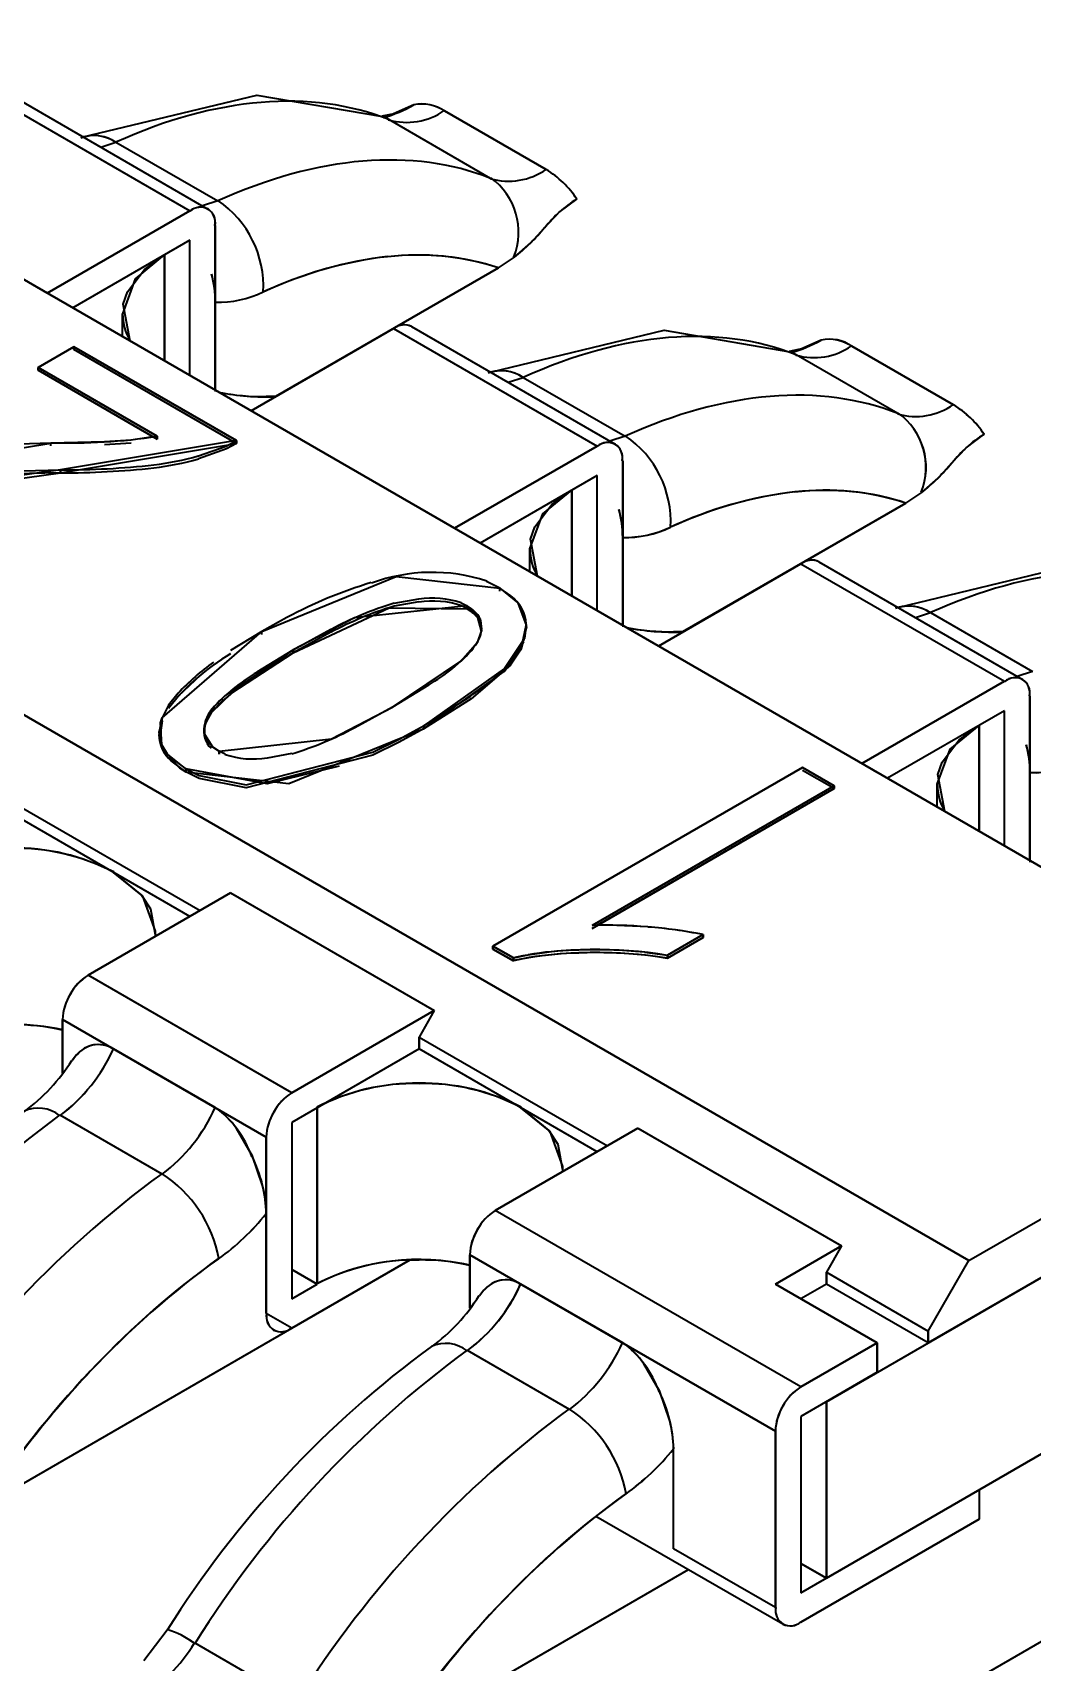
# Model space of a CAD drawing. Extents: x 146 to 1134, y 78 to 926.
# Drawn here: x 802.57 to 803.958, y 830.135 to 832.398 of the extents above; entities that cross this region are included whole.
import ezdxf

# ---------------------------------------------------------------- set-up
doc = ezdxf.new("R2010")
doc.units = 0

msp = doc.modelspace()

# ---------------------------------------------------------------- linework, layer by layer
at = {"color": 7, "lineweight": 35, "ltscale": 0.012248}
for p, q in [((802.3641, 832.3955), (802.7884, 832.1505)), ((802.3641, 832.3955), (802.7884, 832.1505)), ((803.637, 830.5176), (803.2126, 830.7625)), ((803.637, 830.5176), (803.2126, 830.7625))]:
    msp.add_line(p, q, dxfattribs=at)
at = {"color": 7, "lineweight": 35, "ltscale": 0.012247}
for p, q in [((802.3892, 832.3979), (802.8134, 832.153)), ((803.1773, 830.7012), (803.6016, 830.4563)), ((803.6016, 830.4563), (803.1773, 830.7012))]:
    msp.add_line(p, q, dxfattribs=at)
at = {"color": 7, "lineweight": 35, "ltscale": 0.06532}
for p, q in [((804.3936, 830.9952), (802.1308, 832.3016)), ((802.1308, 832.3016), (804.3936, 830.9952)), ((801.6075, 831.9995), (803.8703, 830.6931)), ((803.8703, 830.6931), (801.6075, 831.9995))]:
    msp.add_line(p, q, dxfattribs=at)
at = {"color": 7, "lineweight": 35, "ltscale": 0.000890847}
msp.add_line((803.0995, 832.2975), (803.067, 832.2831), dxfattribs=at)
at = {"color": 7, "lineweight": 35, "ltscale": 0.000498869}
msp.add_line((803.0745, 832.2858), (803.055, 832.2817), dxfattribs=at)
at = {"color": 7, "lineweight": 35, "ltscale": 0.000243649}
for p, q in [((803.0557, 832.2815), (803.0645, 832.2773)), ((803.0645, 832.2773), (803.0557, 832.2815)), ((803.6214, 831.9549), (803.6302, 831.9507)), ((803.6302, 831.9507), (803.6214, 831.9549))]:
    msp.add_line(p, q, dxfattribs=at)
at = {"color": 7, "lineweight": 35, "ltscale": 0.004083}
for p, q in [((803.2059, 832.1956), (803.0645, 832.2773)), ((803.2059, 832.1956), (803.0645, 832.2773)), ((803.142, 832.2894), (803.2834, 832.2077)), ((803.2834, 832.2077), (803.142, 832.2894)), ((802.6857, 832.2459), (802.8271, 832.1642)), ((802.6857, 832.2459), (802.8271, 832.1642)), ((803.7076, 831.9628), (803.8491, 831.8811)), ((803.8491, 831.8811), (803.7076, 831.9628)), ((803.7716, 831.869), (803.6302, 831.9507)), ((803.7716, 831.869), (803.6302, 831.9507)), ((803.2514, 831.9193), (803.3928, 831.8376)), ((803.2514, 831.9193), (803.3928, 831.8376)), ((803.8171, 831.5927), (803.9585, 831.511)), ((803.8171, 831.5927), (803.9585, 831.511)), ((802.7497, 830.8131), (802.6083, 830.8948)), ((802.7497, 830.8131), (802.6083, 830.8948)), ((803.6723, 830.6768), (803.8137, 830.5951)), ((803.6723, 830.6768), (803.8137, 830.5951)), ((803.3154, 830.4865), (803.174, 830.5682)), ((803.3154, 830.4865), (803.174, 830.5682)), ((803.6016, 830.2114), (803.4601, 830.293)), ((803.6016, 830.2114), (803.4601, 830.293))]:
    msp.add_line(p, q, dxfattribs=at)
at = {"color": 7, "lineweight": 35, "ltscale": 0.000557322}
for p, q in [((802.6646, 832.239), (802.6857, 832.2459)), ((802.8271, 832.1642), (802.806, 832.1573)), ((803.2302, 831.9124), (803.2514, 831.9193))]:
    msp.add_line(p, q, dxfattribs=at)
at = {"color": 7, "lineweight": 35, "ltscale": 0.000555872}
for p, q in [((802.6646, 832.239), (802.6857, 832.2459)), ((802.8271, 832.1642), (802.806, 832.1573)), ((803.2303, 831.9124), (803.2514, 831.9193)), ((803.3928, 831.8376), (803.3717, 831.8307)), ((803.3928, 831.8376), (803.3717, 831.8307)), ((803.796, 831.5858), (803.8171, 831.5927)), ((803.796, 831.5858), (803.8171, 831.5927)), ((803.9585, 831.511), (803.9374, 831.5041)), ((803.9585, 831.511), (803.9374, 831.5041))]:
    msp.add_line(p, q, dxfattribs=at)
at = {"color": 7, "lineweight": 35, "ltscale": 0.008164}
for p, q in [((802.5904, 832.0363), (802.3076, 832.1995)), ((803.1561, 831.7097), (802.8733, 831.8729)), ((803.6619, 831.6631), (803.9448, 831.4998)), ((803.7218, 831.3831), (803.439, 831.5463)), ((802.845, 831.2034), (803.1278, 831.0401)), ((802.845, 831.2034), (803.1278, 831.0401)), ((802.6116, 831.0278), (802.8945, 830.8646)), ((802.8945, 830.8646), (802.6116, 831.0278))]:
    msp.add_line(p, q, dxfattribs=at)
at = {"color": 7, "lineweight": 35, "ltscale": 0.000781251}
for p, q in [((803.3008, 832.1481), (803.3258, 832.1669)), ((803.8665, 831.8215), (803.8915, 831.8403))]:
    msp.add_line(p, q, dxfattribs=at)
at = {"color": 7, "lineweight": 35, "ltscale": 0.005715}
for p, q in [((802.7884, 832.1505), (802.5904, 832.0363)), ((802.5904, 832.0363), (802.7884, 832.1505)), ((803.9198, 831.4973), (803.7218, 831.3831)), ((803.7218, 831.3831), (803.9198, 831.4973)), ((802.647, 831.0891), (802.845, 831.2034)), ((802.845, 831.2034), (802.647, 831.0891))]:
    msp.add_line(p, q, dxfattribs=at)
at = {"color": 7, "lineweight": 35, "ltscale": 0.000718911}
for p, q in [((803.2811, 832.1271), (803.3008, 832.1481)), ((803.8468, 831.8005), (803.8665, 831.8215))]:
    msp.add_line(p, q, dxfattribs=at)
at = {"color": 7, "lineweight": 35, "ltscale": 0.005763}
for p, q in [((802.8237, 832.1301), (802.8237, 831.8996)), ((803.3895, 831.8035), (803.3895, 831.573)), ((803.9551, 831.4769), (803.9551, 831.2464))]:
    msp.add_line(p, q, dxfattribs=at)
at = {"color": 7, "lineweight": 35, "ltscale": 0.005716}
for p, q in [((802.8237, 831.9015), (802.8237, 832.1301)), ((803.3895, 831.5749), (803.3895, 831.8035)), ((803.439, 831.5463), (803.637, 831.6606)), ((803.637, 831.6606), (803.439, 831.5463)), ((803.9551, 831.2483), (803.9551, 831.4769)), ((803.1278, 831.0401), (802.9298, 830.9258)), ((802.9298, 830.9258), (803.1278, 831.0401)), ((803.2126, 830.7625), (803.4106, 830.8768)), ((803.4106, 830.8768), (803.2126, 830.7625))]:
    msp.add_line(p, q, dxfattribs=at)
at = {"color": 7, "lineweight": 35, "ltscale": 0.000714822}
for p, q in [((803.2617, 832.1061), (803.2811, 832.1271)), ((803.8274, 831.7795), (803.8468, 831.8005))]:
    msp.add_line(p, q, dxfattribs=at)
at = {"color": 7, "lineweight": 35, "ltscale": 0.004695}
for p, q in [((802.7884, 832.1097), (802.6258, 832.0158)), ((802.7884, 832.1097), (802.6258, 832.0158)), ((802.7884, 831.9219), (802.7884, 832.1097)), ((802.7884, 831.9219), (802.7884, 832.1097)), ((803.9198, 831.2687), (803.9198, 831.4565)), ((803.9198, 831.2687), (803.9198, 831.4565))]:
    msp.add_line(p, q, dxfattribs=at)
at = {"color": 7, "lineweight": 35, "ltscale": 0.003674}
for p, q in [((802.7531, 832.0893), (802.7531, 831.9423)), ((802.7531, 831.9423), (802.7531, 832.0893)), ((803.3187, 831.7627), (803.3187, 831.6157)), ((803.3187, 831.6157), (803.3187, 831.7627)), ((803.8844, 831.4361), (803.8844, 831.2891)), ((803.8844, 831.2891), (803.8844, 831.4361))]:
    msp.add_line(p, q, dxfattribs=at)
at = {"color": 7, "lineweight": 35, "ltscale": 0.000753335}
for p, q in [((803.2392, 832.0861), (803.2617, 832.1061)), ((803.8049, 831.7595), (803.8274, 831.7795))]:
    msp.add_line(p, q, dxfattribs=at)
at = {"color": 7, "lineweight": 35, "ltscale": 0.00894}
msp.add_line((803.2169, 832.0713), (802.9072, 831.8925), dxfattribs=at)
at = {"color": 7, "lineweight": 35, "ltscale": 0.008929}
for p, q in [((802.9075, 831.8927), (803.2169, 832.0713)), ((803.4732, 831.5661), (803.7825, 831.7447))]:
    msp.add_line(p, q, dxfattribs=at)
at = {"color": 7, "lineweight": 35, "ltscale": 0.000670354}
for p, q in [((803.2169, 832.0713), (803.2392, 832.0861)), ((803.2169, 832.0713), (803.2392, 832.0861)), ((803.7825, 831.7447), (803.8049, 831.7595)), ((803.7825, 831.7447), (803.8049, 831.7595))]:
    msp.add_line(p, q, dxfattribs=at)
at = {"color": 7, "lineweight": 35, "ltscale": 0.000613215}
msp.add_line((802.6116, 832.024), (802.5904, 832.0363), dxfattribs=at)
at = {"color": 7, "lineweight": 35, "ltscale": 0.007553}
for p, q in [((802.8733, 831.8729), (802.6116, 832.024)), ((803.439, 831.5463), (803.1773, 831.6974)), ((804.0046, 831.2197), (803.743, 831.3708)), ((802.5409, 831.33), (802.8026, 831.1789)), ((802.5409, 831.33), (802.8026, 831.1789))]:
    msp.add_line(p, q, dxfattribs=at)
at = {"color": 7, "lineweight": 35, "ltscale": 0.003105}
for p, q in [((802.8237, 832.0238), (802.8237, 831.8996)), ((803.3895, 831.6972), (803.3895, 831.573)), ((803.9551, 831.3706), (803.9551, 831.2464))]:
    msp.add_line(p, q, dxfattribs=at)
at = {"color": 7, "lineweight": 35, "ltscale": 0.003058}
for p, q in [((802.8237, 831.9015), (802.8237, 832.0238)), ((803.3895, 831.5749), (803.3895, 831.6972)), ((803.9551, 831.2483), (803.9551, 831.3706))]:
    msp.add_line(p, q, dxfattribs=at)
at = {"color": 7, "lineweight": 35, "ltscale": 0.000787354}
for p, q in [((802.6945, 832.0076), (802.6945, 831.9761)), ((803.2601, 831.681), (803.2601, 831.6495)), ((803.8259, 831.3544), (803.8259, 831.3229))]:
    msp.add_line(p, q, dxfattribs=at)
at = {"color": 7, "lineweight": 35, "ltscale": 0.005714}
for p, q in [((802.8733, 831.8729), (803.0712, 831.9872)), ((803.0712, 831.9872), (802.8733, 831.8729)), ((803.3541, 831.8239), (803.1561, 831.7097)), ((803.1561, 831.7097), (803.3541, 831.8239))]:
    msp.add_line(p, q, dxfattribs=at)
at = {"color": 7, "lineweight": 35, "ltscale": 0.008165}
for p, q in [((803.0712, 831.9872), (803.3541, 831.8239)), ((803.0712, 831.9872), (803.3541, 831.8239)), ((803.0963, 831.9897), (803.3791, 831.8264)), ((803.637, 831.6606), (803.9198, 831.4973)), ((803.637, 831.6606), (803.9198, 831.4973)), ((802.9298, 830.9258), (802.647, 831.0891)), ((802.9298, 830.9258), (802.647, 831.0891)), ((803.4106, 830.8768), (803.6935, 830.7135)), ((803.4106, 830.8768), (803.6935, 830.7135))]:
    msp.add_line(p, q, dxfattribs=at)
at = {"color": 7, "lineweight": 35, "ltscale": 0.001431}
for p, q in [((802.5778, 831.9332), (802.6273, 831.9619)), ((802.6273, 831.9619), (802.5778, 831.9332))]:
    msp.add_line(p, q, dxfattribs=at)
at = {"color": 7, "lineweight": 35, "ltscale": 0.000102234}
for p, q in [((802.6273, 831.9578), (802.6273, 831.9619)), ((802.5778, 831.9332), (802.5778, 831.9291)), ((802.5778, 831.9291), (802.5778, 831.9332)), ((802.743, 831.8337), (802.743, 831.8378)), ((802.743, 831.8378), (802.743, 831.8337)), ((802.8533, 831.8273), (802.8533, 831.8314)), ((802.8533, 831.8314), (802.8533, 831.8273)), ((802.6088, 831.7866), (802.6088, 831.7907)), ((802.6088, 831.7907), (802.6088, 831.7866)), ((803.2188, 831.6226), (803.2188, 831.6267)), ((803.1735, 831.602), (803.1735, 831.5979)), ((803.1735, 831.5979), (803.1735, 831.602)), ((803.2556, 831.5746), (803.2556, 831.5705)), ((802.8881, 831.5624), (802.8881, 831.5665)), ((802.932, 831.541), (802.932, 831.5369)), ((802.932, 831.5369), (802.932, 831.541)), ((802.7497, 831.4426), (802.7497, 831.4467)), ((803.114, 831.4361), (803.114, 831.432)), ((803.114, 831.432), (803.114, 831.4361)), ((802.7457, 831.4266), (802.7457, 831.4225)), ((802.808, 831.4305), (802.808, 831.4265)), ((802.8289, 831.396), (802.8289, 831.4001)), ((802.8289, 831.4001), (802.8289, 831.396)), ((802.783, 831.3716), (802.783, 831.3757)), ((802.783, 831.3757), (802.783, 831.3716)), ((803.683, 831.3483), (803.683, 831.3524)), ((803.683, 831.3524), (803.683, 831.3483)), ((803.5012, 831.1415), (803.5012, 831.1456)), ((803.5012, 831.1456), (803.5012, 831.1415)), ((803.2092, 831.1255), (803.2092, 831.1296)), ((803.2092, 831.1296), (803.2092, 831.1255)), ((803.4516, 831.1129), (803.4516, 831.1169)), ((803.4516, 831.1169), (803.4516, 831.1129)), ((803.2378, 831.1091), (803.2378, 831.1132)), ((803.2378, 831.1132), (803.2378, 831.1091))]:
    msp.add_line(p, q, dxfattribs=at)
at = {"color": 7, "lineweight": 35, "ltscale": 0.006522}
for p, q in [((802.6273, 831.9619), (802.8533, 831.8314)), ((802.8533, 831.8314), (802.6273, 831.9619)), ((802.8533, 831.8273), (802.6273, 831.9578))]:
    msp.add_line(p, q, dxfattribs=at)
at = {"color": 7, "lineweight": 35, "ltscale": 0.000498559}
msp.add_line((803.6402, 831.9592), (803.6207, 831.9552), dxfattribs=at)
at = {"color": 7, "lineweight": 35, "ltscale": 0.000889451}
msp.add_line((803.6652, 831.9709), (803.6327, 831.9565), dxfattribs=at)
at = {"color": 7, "lineweight": 35, "ltscale": 0.004772}
for p, q in [((802.743, 831.8378), (802.5778, 831.9332)), ((802.5778, 831.9332), (802.743, 831.8378)), ((802.743, 831.8337), (802.5778, 831.9291)), ((802.5778, 831.9291), (802.743, 831.8337))]:
    msp.add_line(p, q, dxfattribs=at)
at = {"color": 7, "lineweight": 35, "ltscale": 0.00032657}
msp.add_line((802.9075, 831.8927), (802.8945, 831.8925), dxfattribs=at)
at = {"color": 7, "lineweight": 35, "ltscale": 0.00706}
msp.add_line((802.3165, 831.7823), (802.5952, 831.828), dxfattribs=at)
at = {"color": 7, "lineweight": 35, "ltscale": 0.001856}
msp.add_line((802.5952, 831.828), (802.5209, 831.8256), dxfattribs=at)
at = {"color": 7, "lineweight": 35, "ltscale": 0.001867}
msp.add_line((802.6698, 831.83), (802.5952, 831.828), dxfattribs=at)
at = {"color": 7, "lineweight": 35, "ltscale": 0.000100708}
msp.add_line((802.5952, 831.824), (802.5952, 831.828), dxfattribs=at)
at = {"color": 7, "lineweight": 35, "ltscale": 0.006195}
for p, q in [((802.8533, 831.8314), (802.6088, 831.7907)), ((802.6088, 831.7866), (802.8533, 831.8273))]:
    msp.add_line(p, q, dxfattribs=at)
at = {"color": 7, "lineweight": 35, "ltscale": 0.000929545}
msp.add_line((802.7069, 831.8323), (802.6698, 831.83), dxfattribs=at)
at = {"color": 7, "lineweight": 35, "ltscale": 0.000929641}
msp.add_line((802.6698, 831.8259), (802.7069, 831.8282), dxfattribs=at)
at = {"color": 7, "lineweight": 35, "ltscale": 0.0009137}
msp.add_line((802.743, 831.8378), (802.7069, 831.8323), dxfattribs=at)
at = {"color": 7, "lineweight": 35, "ltscale": 0.001023}
msp.add_line((802.8002, 831.8102), (802.8388, 831.8237), dxfattribs=at)
at = {"color": 7, "lineweight": 35, "ltscale": 0.001037}
msp.add_line((802.8394, 831.8199), (802.8003, 831.8061), dxfattribs=at)
at = {"color": 7, "lineweight": 35, "ltscale": 0.000410283}
msp.add_line((802.8388, 831.8237), (802.8533, 831.8314), dxfattribs=at)
at = {"color": 7, "lineweight": 35, "ltscale": 0.00039323}
msp.add_line((802.8533, 831.8273), (802.8394, 831.8199), dxfattribs=at)
at = {"color": 7, "lineweight": 35, "ltscale": 0.006287}
for p, q in [((802.6088, 831.7907), (802.3597, 831.7564)), ((802.3597, 831.7523), (802.6088, 831.7866))]:
    msp.add_line(p, q, dxfattribs=at)
at = {"color": 7, "lineweight": 35, "ltscale": 0.002178}
for p, q in [((802.5217, 831.7888), (802.6088, 831.7907)), ((802.6088, 831.7866), (802.5217, 831.7847))]:
    msp.add_line(p, q, dxfattribs=at)
at = {"color": 7, "lineweight": 35, "ltscale": 0.004694}
for p, q in [((803.3541, 831.7831), (803.1915, 831.6892)), ((803.3541, 831.7831), (803.1915, 831.6892)), ((803.3541, 831.5953), (803.3541, 831.7831)), ((803.3541, 831.5953), (803.3541, 831.7831))]:
    msp.add_line(p, q, dxfattribs=at)
at = {"color": 7, "lineweight": 35, "ltscale": 0.008946}
msp.add_line((803.7825, 831.7447), (803.4726, 831.5658), dxfattribs=at)
at = {"color": 7, "lineweight": 35, "ltscale": 0.000611895}
for p, q in [((803.1773, 831.6974), (803.1561, 831.7097)), ((803.743, 831.3708), (803.7218, 831.3831))]:
    msp.add_line(p, q, dxfattribs=at)
at = {"color": 7, "lineweight": 35, "ltscale": 0.000514547}
msp.add_line((803.2188, 831.6267), (803.2003, 831.6357), dxfattribs=at)
at = {"color": 7, "lineweight": 35, "ltscale": 0.000471524}
msp.add_line((803.2343, 831.616), (803.2188, 831.6267), dxfattribs=at)
at = {"color": 7, "lineweight": 35, "ltscale": 0.000864737}
for p, q in [((803.0723, 831.6057), (803.1063, 831.6117)), ((803.1063, 831.6076), (803.0723, 831.6016))]:
    msp.add_line(p, q, dxfattribs=at)
at = {"color": 7, "lineweight": 35, "ltscale": 0.000234747}
msp.add_line((803.165, 831.6061), (803.1735, 831.602), dxfattribs=at)
at = {"color": 7, "lineweight": 35, "ltscale": 0.000223144}
msp.add_line((803.1735, 831.5979), (803.1655, 831.6019), dxfattribs=at)
at = {"color": 7, "lineweight": 35, "ltscale": 0.000218797}
msp.add_line((803.1807, 831.593), (803.1735, 831.5979), dxfattribs=at)
at = {"color": 7, "lineweight": 35, "ltscale": 0.001001}
msp.add_line((802.9232, 831.5859), (802.8881, 831.5665), dxfattribs=at)
at = {"color": 7, "lineweight": 35, "ltscale": 0.001489}
for p, q in [((802.932, 831.541), (802.9843, 831.5695)), ((802.9843, 831.5654), (802.932, 831.5369))]:
    msp.add_line(p, q, dxfattribs=at)
at = {"color": 7, "lineweight": 35, "ltscale": 0.004578}
msp.add_line((802.7497, 831.4467), (802.8881, 831.5665), dxfattribs=at)
at = {"color": 7, "lineweight": 35, "ltscale": 0.001275}
msp.add_line((802.8881, 831.5665), (802.8446, 831.5399), dxfattribs=at)
at = {"color": 7, "lineweight": 35, "ltscale": 0.000328121}
msp.add_line((803.4733, 831.5662), (803.4601, 831.5659), dxfattribs=at)
at = {"color": 7, "lineweight": 35, "ltscale": 0.000729678}
msp.add_line((802.8206, 831.5193), (802.8446, 831.5358), dxfattribs=at)
at = {"color": 7, "lineweight": 35, "ltscale": 0.001466}
msp.add_line((802.882, 831.5104), (802.932, 831.541), dxfattribs=at)
at = {"color": 7, "lineweight": 35, "ltscale": 0.001465}
msp.add_line((802.932, 831.5369), (802.882, 831.5063), dxfattribs=at)
at = {"color": 7, "lineweight": 35, "ltscale": 0.001079}
msp.add_line((802.7721, 831.4767), (802.8036, 831.5061), dxfattribs=at)
at = {"color": 7, "lineweight": 35, "ltscale": 0.000533082}
msp.add_line((802.7721, 831.4807), (802.7588, 831.4641), dxfattribs=at)
at = {"color": 7, "lineweight": 35, "ltscale": 0.001463}
msp.add_line((803.1198, 831.4919), (803.0698, 831.4614), dxfattribs=at)
at = {"color": 7, "lineweight": 35, "ltscale": 0.001925}
msp.add_line((803.114, 831.4361), (803.1791, 831.4772), dxfattribs=at)
at = {"color": 7, "lineweight": 35, "ltscale": 0.000490721}
msp.add_line((802.7588, 831.4641), (802.7497, 831.4467), dxfattribs=at)
at = {"color": 7, "lineweight": 35, "ltscale": 0.000534276}
msp.add_line((802.7588, 831.46), (802.7721, 831.4767), dxfattribs=at)
at = {"color": 7, "lineweight": 35, "ltscale": 0.001488}
msp.add_line((803.0698, 831.4614), (803.0175, 831.4329), dxfattribs=at)
at = {"color": 7, "lineweight": 35, "ltscale": 0.001922}
msp.add_line((803.1791, 831.473), (803.114, 831.432), dxfattribs=at)
at = {"color": 7, "lineweight": 35, "ltscale": 0.004696}
msp.add_line((803.9198, 831.4565), (803.7571, 831.3626), dxfattribs=at)
msp.add_line((803.9198, 831.4565), (803.7571, 831.3626), dxfattribs=at)
at = {"color": 7, "lineweight": 35, "ltscale": 0.000488102}
msp.add_line((802.7497, 831.4467), (802.7457, 831.4276), dxfattribs=at)
at = {"color": 7, "lineweight": 35, "ltscale": 0.000997136}
for p, q in [((803.0791, 831.4168), (803.114, 831.4361)), ((803.114, 831.432), (803.0791, 831.4127))]:
    msp.add_line(p, q, dxfattribs=at)
at = {"color": 7, "lineweight": 35, "ltscale": 0.001022}
for p, q in [((803.0424, 831.3989), (803.0791, 831.4168)), ((803.0791, 831.4127), (803.0424, 831.3948)), ((802.9652, 830.6604), (802.9298, 830.6808)), ((802.9298, 830.6808), (802.9652, 830.6604))]:
    msp.add_line(p, q, dxfattribs=at)
at = {"color": 7, "lineweight": 35, "ltscale": 0.000638782}
for p, q in [((802.7624, 831.3908), (802.783, 831.3757)), ((802.783, 831.3716), (802.7624, 831.3867))]:
    msp.add_line(p, q, dxfattribs=at)
at = {"color": 7, "lineweight": 35, "ltscale": 0.00034913}
msp.add_line((802.8289, 831.4001), (802.8177, 831.4084), dxfattribs=at)
at = {"color": 7, "lineweight": 35, "ltscale": 0.000232705}
msp.add_line((802.8373, 831.396), (802.8289, 831.4001), dxfattribs=at)
at = {"color": 7, "lineweight": 35, "ltscale": 0.000871827}
msp.add_line((802.9301, 831.3969), (802.8958, 831.3906), dxfattribs=at)
at = {"color": 7, "lineweight": 35, "ltscale": 0.000515894}
for p, q in [((802.783, 831.3757), (802.8015, 831.3666)), ((802.8015, 831.3625), (802.783, 831.3716))]:
    msp.add_line(p, q, dxfattribs=at)
at = {"color": 7, "lineweight": 35, "ltscale": 0.012408}
for p, q in [((803.2092, 831.1296), (803.639, 831.3778)), ((803.639, 831.3778), (803.2092, 831.1296))]:
    msp.add_line(p, q, dxfattribs=at)
at = {"color": 7, "lineweight": 35, "ltscale": 0.001272}
for p, q in [((803.639, 831.3778), (803.683, 831.3524)), ((803.683, 831.3524), (803.639, 831.3778)), ((803.683, 831.3483), (803.639, 831.3737))]:
    msp.add_line(p, q, dxfattribs=at)
at = {"color": 7, "lineweight": 35, "ltscale": 0.009703}
for p, q in [((803.683, 831.3524), (803.3469, 831.1583)), ((803.3469, 831.1583), (803.683, 831.3524)), ((803.3469, 831.1542), (803.683, 831.3483))]:
    msp.add_line(p, q, dxfattribs=at)
at = {"color": 7, "lineweight": 35, "ltscale": 0.009483}
msp.add_line((803.683, 831.3483), (803.3546, 831.1586), dxfattribs=at)
at = {"color": 7, "lineweight": 35, "ltscale": 0.007145}
msp.add_line((802.7884, 831.1707), (802.5409, 831.3136), dxfattribs=at)
msp.add_line((802.7884, 831.1707), (802.5409, 831.3136), dxfattribs=at)
at = {"color": 7, "lineweight": 35, "ltscale": 0.00018951}
msp.add_line((802.7404, 831.1504), (802.74, 831.1428), dxfattribs=at)
at = {"color": 7, "lineweight": 35, "ltscale": 0.000589187}
msp.add_line((803.3705, 831.1589), (803.3469, 831.1583), dxfattribs=at)
at = {"color": 7, "lineweight": 35, "ltscale": 0.001352}
msp.add_line((803.4245, 831.1562), (803.3705, 831.1589), dxfattribs=at)
at = {"color": 7, "lineweight": 35, "ltscale": 0.001432}
for p, q in [((803.5012, 831.1456), (803.4516, 831.1169)), ((803.4516, 831.1169), (803.5012, 831.1456)), ((803.5012, 831.1415), (803.4516, 831.1129)), ((803.4516, 831.1129), (803.5012, 831.1415))]:
    msp.add_line(p, q, dxfattribs=at)
at = {"color": 7, "lineweight": 35, "ltscale": 0.000825754}
for p, q in [((803.2378, 831.1132), (803.2092, 831.1296)), ((803.2092, 831.1296), (803.2378, 831.1132)), ((803.2378, 831.1091), (803.2092, 831.1255)), ((803.2092, 831.1255), (803.2378, 831.1091))]:
    msp.add_line(p, q, dxfattribs=at)
at = {"color": 7, "lineweight": 35, "ltscale": 0.000524017}
msp.add_line((803.2378, 831.1132), (803.2583, 831.1175), dxfattribs=at)
at = {"color": 7, "lineweight": 35, "ltscale": 0.000807976}
msp.add_line((803.4196, 831.1212), (803.4516, 831.1169), dxfattribs=at)
at = {"color": 7, "lineweight": 35, "ltscale": 0.00077107}
msp.add_line((803.4516, 831.1129), (803.421, 831.1169), dxfattribs=at)
at = {"color": 7, "lineweight": 35, "ltscale": 0.000562917}
msp.add_line((803.2598, 831.1137), (803.2378, 831.1091), dxfattribs=at)
at = {"color": 7, "lineweight": 35, "ltscale": 0.001862}
for p, q in [((802.6116, 831.0278), (802.6116, 830.9534)), ((802.6116, 830.9534), (802.6116, 831.0278)), ((803.1773, 830.7012), (803.1773, 830.6268)), ((803.1773, 830.6268), (803.1773, 830.7012))]:
    msp.add_line(p, q, dxfattribs=at)
at = {"color": 7, "lineweight": 35, "ltscale": 0.00106}
for p, q in [((803.1278, 831.0401), (803.1066, 831.0034)), ((803.1278, 831.0401), (803.1066, 831.0034)), ((803.6935, 830.7135), (803.6723, 830.6768)), ((803.6935, 830.7135), (803.6723, 830.6768))]:
    msp.add_line(p, q, dxfattribs=at)
at = {"color": 7, "lineweight": 35, "ltscale": 0.026536}
msp.add_line((803.6723, 830.4971), (804.5916, 831.0278), dxfattribs=at)
msp.add_line((803.6723, 830.4971), (804.5916, 831.0278), dxfattribs=at)
at = {"color": 7, "lineweight": 35, "ltscale": 0.00040741}
for p, q in [((803.1066, 830.9871), (803.1066, 831.0034)), ((803.1066, 831.0034), (803.1066, 830.9871)), ((803.8137, 830.5951), (803.8137, 830.5788)), ((803.8137, 830.5788), (803.8137, 830.5951))]:
    msp.add_line(p, q, dxfattribs=at)
at = {"color": 7, "lineweight": 35, "ltscale": 0.007552}
msp.add_line((803.1066, 831.0034), (803.3682, 830.8523), dxfattribs=at)
msp.add_line((803.1066, 831.0034), (803.3682, 830.8523), dxfattribs=at)
at = {"color": 7, "lineweight": 35, "ltscale": 0.004081}
for p, q in [((802.8237, 830.9054), (802.6824, 830.9871)), ((802.6824, 830.9871), (802.8237, 830.9054))]:
    msp.add_line(p, q, dxfattribs=at)
at = {"color": 7, "lineweight": 35, "ltscale": 0.005105}
msp.add_line((803.1066, 830.9871), (802.9298, 830.8849), dxfattribs=at)
msp.add_line((803.1066, 830.9871), (802.9298, 830.8849), dxfattribs=at)
at = {"color": 7, "lineweight": 35, "ltscale": 0.007144}
for p, q in [((803.3541, 830.8441), (803.1066, 830.9871)), ((803.3541, 830.8441), (803.1066, 830.9871)), ((803.8844, 830.3339), (803.637, 830.1909)), ((803.637, 830.1909), (803.8844, 830.3339))]:
    msp.add_line(p, q, dxfattribs=at)
at = {"color": 7, "lineweight": 35, "ltscale": 0.015105}
msp.add_line((803.8703, 830.6931), (804.3936, 830.9952), dxfattribs=at)
msp.add_line((803.8703, 830.6931), (804.3936, 830.9952), dxfattribs=at)
at = {"color": 7, "lineweight": 35, "ltscale": 0.000257367}
for p, q in [((802.6311, 830.9786), (802.6247, 830.9705)), ((803.1968, 830.652), (803.1904, 830.6439))]:
    msp.add_line(p, q, dxfattribs=at)
at = {"color": 7, "lineweight": 35, "ltscale": 0.000247851}
for p, q in [((802.6309, 830.9787), (802.6248, 830.9709)), ((803.1965, 830.6521), (803.1904, 830.6443))]:
    msp.add_line(p, q, dxfattribs=at)
at = {"color": 7, "lineweight": 35, "ltscale": 0.018372}
msp.add_line((804.4501, 830.9462), (803.8137, 830.5788), dxfattribs=at)
msp.add_line((804.4501, 830.9462), (803.8137, 830.5788), dxfattribs=at)
at = {"color": 7, "lineweight": 35, "ltscale": 0.006125}
for p, q in [((802.9652, 830.9054), (802.9652, 830.6604)), ((802.9652, 830.6604), (802.9652, 830.9054)), ((803.637, 830.4767), (803.637, 830.2318)), ((803.637, 830.4767), (803.637, 830.2318))]:
    msp.add_line(p, q, dxfattribs=at)
at = {"color": 7, "lineweight": 35, "ltscale": 0.001111}
for p, q in [((802.8752, 830.8378), (802.8532, 830.8764)), ((803.4409, 830.5112), (803.4189, 830.5498))]:
    msp.add_line(p, q, dxfattribs=at)
at = {"color": 7, "lineweight": 35, "ltscale": 0.006123}
for p, q in [((802.9298, 830.8849), (802.9298, 830.64)), ((802.9298, 830.8849), (802.9298, 830.64)), ((802.8945, 830.6196), (802.8945, 830.8646)), ((802.8945, 830.8646), (802.8945, 830.6196)), ((803.6723, 830.4971), (803.6723, 830.2522)), ((803.6723, 830.2522), (803.6723, 830.4971)), ((803.6016, 830.2114), (803.6016, 830.4563)), ((803.6016, 830.4563), (803.6016, 830.2114))]:
    msp.add_line(p, q, dxfattribs=at)
at = {"color": 7, "lineweight": 35, "ltscale": 0.001076}
for p, q in [((802.8893, 830.7971), (802.8752, 830.8378)), ((803.455, 830.4705), (803.4409, 830.5112))]:
    msp.add_line(p, q, dxfattribs=at)
at = {"color": 7, "lineweight": 35, "ltscale": 0.00018943}
msp.add_line((803.3061, 830.8238), (803.3057, 830.8162), dxfattribs=at)
at = {"color": 7, "lineweight": 35, "ltscale": 0.003465}
for p, q in [((802.8945, 830.6196), (802.8945, 830.7582)), ((802.8945, 830.6196), (802.8945, 830.7582)), ((803.4601, 830.293), (803.4601, 830.4316)), ((803.4601, 830.293), (803.4601, 830.4316))]:
    msp.add_line(p, q, dxfattribs=at)
at = {"color": 7, "lineweight": 35, "ltscale": 0.002654}
for p, q in [((803.6935, 830.7135), (803.6016, 830.6604)), ((803.6016, 830.6604), (803.6935, 830.7135))]:
    msp.add_line(p, q, dxfattribs=at)
at = {"color": 7, "lineweight": 35, "ltscale": 0.004742}
msp.add_line((802.9298, 830.5992), (803.0941, 830.694), dxfattribs=at)
at = {"color": 7, "lineweight": 35, "ltscale": 0.004727}
msp.add_line((803.0936, 830.6937), (802.9298, 830.5992), dxfattribs=at)
at = {"color": 7, "lineweight": 35, "ltscale": 0.002829}
msp.add_line((803.8137, 830.5951), (803.8703, 830.6931), dxfattribs=at)
msp.add_line((803.8137, 830.5951), (803.8703, 830.6931), dxfattribs=at)
at = {"color": 7, "lineweight": 35, "ltscale": 0.000408936}
for p, q in [((803.6723, 830.6604), (803.6723, 830.6768)), ((803.6723, 830.6768), (803.6723, 830.6604))]:
    msp.add_line(p, q, dxfattribs=at)
at = {"color": 7, "lineweight": 35, "ltscale": 0.001021}
for p, q in [((802.9298, 830.64), (802.9652, 830.6604)), ((802.9298, 830.64), (802.9652, 830.6604)), ((802.9298, 830.5992), (802.8945, 830.6196)), ((802.9298, 830.5992), (802.8945, 830.6196)), ((803.743, 830.5788), (803.743, 830.538)), ((803.743, 830.538), (803.743, 830.5788))]:
    msp.add_line(p, q, dxfattribs=at)
at = {"color": 7, "lineweight": 35, "ltscale": 0.004082}
for p, q in [((803.3895, 830.5788), (803.248, 830.6604)), ((803.248, 830.6604), (803.3895, 830.5788)), ((803.6016, 830.6604), (803.743, 830.5788)), ((803.743, 830.5788), (803.6016, 830.6604)), ((803.8137, 830.5788), (803.6723, 830.6604)), ((803.8137, 830.5788), (803.6723, 830.6604)), ((802.7952, 830.1622), (802.9366, 830.0806)), ((802.7952, 830.1622), (802.9366, 830.0806))]:
    msp.add_line(p, q, dxfattribs=at)
at = {"color": 7, "lineweight": 35, "ltscale": 0.00102}
for p, q in [((803.6723, 830.6604), (803.637, 830.64)), ((803.6723, 830.6604), (803.637, 830.64)), ((803.6723, 830.2522), (803.637, 830.2726)), ((803.637, 830.2726), (803.6723, 830.2522))]:
    msp.add_line(p, q, dxfattribs=at)
at = {"color": 7, "lineweight": 35, "ltscale": 0.012367}
msp.add_line((802.5014, 830.3518), (802.9298, 830.5992), dxfattribs=at)
msp.add_line((802.5014, 830.3518), (802.9298, 830.5992), dxfattribs=at)
at = {"color": 7, "lineweight": 35, "ltscale": 0.003061}
for p, q in [((803.743, 830.5788), (803.637, 830.5176)), ((803.637, 830.5176), (803.743, 830.5788)), ((803.743, 830.538), (803.637, 830.4767)), ((803.743, 830.538), (803.637, 830.4767))]:
    msp.add_line(p, q, dxfattribs=at)
at = {"color": 7, "lineweight": 35, "ltscale": 0.012508}
for p, q in [((803.6723, 830.2522), (804.1056, 830.5024)), ((804.1056, 830.5024), (803.6723, 830.2522))]:
    msp.add_line(p, q, dxfattribs=at)
at = {"color": 7, "lineweight": 35, "ltscale": 0.007143}
msp.add_line((803.637, 830.2318), (803.8844, 830.3746), dxfattribs=at)
msp.add_line((803.637, 830.2318), (803.8844, 830.3746), dxfattribs=at)
at = {"color": 7, "lineweight": 35, "ltscale": 0.001019}
msp.add_line((803.8844, 830.3746), (803.8844, 830.3339), dxfattribs=at)
msp.add_line((803.8844, 830.3746), (803.8844, 830.3339), dxfattribs=at)
at = {"color": 7, "lineweight": 35, "ltscale": 0.007492}
msp.add_line((803.3524, 830.3383), (803.6119, 830.1885), dxfattribs=at)
at = {"color": 7, "lineweight": 35, "ltscale": 0.011946}
msp.add_line((803.0671, 830.0253), (803.4809, 830.2642), dxfattribs=at)
msp.add_line((803.0671, 830.0253), (803.4809, 830.2642), dxfattribs=at)
at = {"color": 7, "lineweight": 35, "ltscale": 0.006736}
msp.add_line((804.0605, 830.2158), (803.8271, 830.0811), dxfattribs=at)
msp.add_line((804.0605, 830.2158), (803.8271, 830.0811), dxfattribs=at)
at = {"color": 7, "lineweight": 35, "ltscale": 0.001341}
msp.add_line((802.7243, 830.1376), (802.7567, 830.1803), dxfattribs=at)
at = {"color": 7, "lineweight": 35}
for points in [[(802.6403, 832.253), (802.8815, 832.3112), (803.0557, 832.2815)], [(802.6951, 832.0076), (802.713, 832.0563), (802.7531, 832.0893)], [(802.7056, 831.9697), (802.6958, 832.0211), (802.7016, 832.0382), (802.7253, 832.0692), (802.7531, 832.0893)], [(803.206, 831.9264), (803.4471, 831.9846), (803.6214, 831.9549)], [(803.2607, 831.681), (803.2786, 831.7297), (803.3187, 831.7627)], [(803.2712, 831.6432), (803.2615, 831.6945), (803.2673, 831.7116), (803.291, 831.7426), (803.3187, 831.7627)], [(802.8881, 831.5665), (803.0747, 831.6428), (803.2188, 831.6267)], [(803.7717, 831.5998), (804.0129, 831.658), (804.1871, 831.6283)], [(803.2188, 831.6267), (803.2438, 831.6064), (803.2556, 831.5754), (803.2529, 831.5566), (803.2254, 831.5153), (803.114, 831.4361)], [(803.1735, 831.602), (803.017, 831.5852), (802.932, 831.541)], [(802.932, 831.5369), (803.0651, 831.5995), (803.1735, 831.5979)], [(803.0698, 831.4614), (803.1648, 831.5251), (803.1881, 831.5519), (803.1933, 831.5671), (803.1871, 831.5908), (803.1735, 831.602)], [(803.114, 831.432), (803.225, 831.5107), (803.2485, 831.5417), (803.2554, 831.5746)], [(803.2557, 831.5731), (803.2484, 831.5418), (803.2335, 831.5198), (803.1791, 831.473)], [(802.8081, 831.4285), (802.8098, 831.4373), (802.8185, 831.4541), (802.8466, 831.4812), (802.932, 831.5369)], [(802.932, 831.541), (802.8368, 831.4771), (802.8219, 831.4624), (802.8087, 831.4372), (802.8088, 831.4238), (802.8197, 831.4065), (802.8289, 831.4001)], [(802.8289, 831.4001), (802.985, 831.4173), (803.0698, 831.4614)], [(802.7497, 831.4426), (802.746, 831.4169), (802.7496, 831.4044), (802.7739, 831.3774), (802.783, 831.3716)], [(802.783, 831.3757), (802.7572, 831.3963), (802.7493, 831.4089), (802.7475, 831.4396), (802.7497, 831.4467)], [(802.783, 831.3716), (802.9258, 831.3553), (803.114, 831.432)], [(803.8264, 831.3544), (803.8443, 831.4031), (803.8844, 831.4361)], [(803.8369, 831.3165), (803.8272, 831.3679), (803.833, 831.385), (803.8567, 831.416), (803.8844, 831.4361)], [(802.8015, 831.3666), (802.8667, 831.3536), (803.0424, 831.3989)], [(803.0424, 831.3948), (802.8667, 831.3495), (802.8015, 831.3625)], [(802.9957, 831.3793), (802.8958, 831.355), (802.783, 831.3757)], [(802.682, 831.2318), (802.7225, 831.199), (802.7404, 831.1504)], [(802.6824, 831.232), (802.7212, 831.2003), (802.7336, 831.1813), (802.7405, 831.1431)], [(803.2477, 830.9052), (803.2881, 830.8724), (803.3061, 830.8238)], [(803.248, 830.9054), (803.2869, 830.8738), (803.2993, 830.8547), (803.3062, 830.8165)]]:
    msp.add_lwpolyline(points, dxfattribs=at)
for centre, radius, start, end in [((802.9958, 832.4873), 0.2163, 286.5752, 298.6372), ((803.1107, 832.2445), 0.0544, 55.1237, 101.9063), ((803.1104, 832.243), 0.0558, 55.7786, 101.3004), ((803.0895, 832.3641), 0.0908, 253.9483, 305.0835), ((803.0895, 832.3641), 0.0908, 253.9465, 305.0822), ((802.6554, 832.2015), 0.0534, 55.6108, 110.3037), ((802.655, 832.1998), 0.0552, 56.2777, 105.2944), ((803.2309, 832.2824), 0.0908, 253.9483, 305.0835), ((803.2309, 832.2824), 0.0908, 253.9465, 305.0822), ((803.2136, 832.0934), 0.134, 33.2287, 58.601), ((803.2111, 832.0908), 0.1376, 33.5667, 58.2797), ((803.1519, 832.1208), 0.0931, 338.3195, 54.1513), ((803.1519, 832.1208), 0.0931, 338.2933, 54.1772), ((802.7463, 832.0455), 0.1442, 356.9649, 55.7585), ((802.7463, 832.0455), 0.1442, 356.9649, 55.7585), ((803.4163, 832.0215), 0.1714, 121.8888, 141.9689), ((802.8034, 832.1312), 0.0242, 65.3655, 127.9016), ((802.8029, 832.1348), 0.0208, 347.536, 132.464), ((802.7996, 832.1335), 0.0242, 352.0984, 54.6345), ((803.0518, 832.3182), 0.2984, 308.9284, 320.2085), ((803.1054, 831.7296), 0.3595, 71.9399, 96.7698), ((803.1282, 831.53), 0.5607, 96.6757, 115.1107), ((802.6619, 832.0223), 0.1619, 0.5354, 14.3673), ((802.6586, 832.0216), 0.1652, 0.78, 14.3433), ((802.8279, 832.1656), 0.142, 268.3112, 295.9575), ((802.8282, 832.1642), 0.1406, 268.1736, 296.103), ((802.7687, 832.0076), 0.0737, 179.922, 210.8051), ((803.0862, 831.968), 0.0242, 65.3655, 127.9016), ((803.0864, 831.9669), 0.0251, 66.5619, 126.5592), ((803.5615, 832.1608), 0.2164, 286.592, 298.6489), ((803.6552, 832.0375), 0.0908, 253.9483, 305.0835), ((803.6552, 832.0375), 0.0908, 253.9465, 305.0822), ((803.6761, 831.9164), 0.0558, 55.7786, 101.3004), ((803.6764, 831.9179), 0.0544, 55.1237, 101.9063), ((803.2211, 831.875), 0.0534, 55.6108, 110.3037), ((803.2206, 831.8732), 0.0552, 56.2777, 105.2944), ((802.8942, 832.23), 0.3378, 258.8398, 272.2058), ((802.8925, 832.2341), 0.3416, 259.2816, 270.3323), ((803.7966, 831.9558), 0.0908, 253.9483, 305.0835), ((803.7966, 831.9558), 0.0908, 253.9465, 305.0822), ((803.7176, 831.7943), 0.0931, 338.3195, 54.1513), ((803.7177, 831.7943), 0.0931, 338.2933, 54.1772), ((803.7768, 831.7642), 0.1376, 33.5667, 58.2797), ((803.7793, 831.7667), 0.134, 33.2287, 58.601), ((803.9819, 831.6948), 0.1714, 121.8888, 141.9689), ((802.6212, 832.6366), 0.8084, 268.1555, 278.6741), ((803.3691, 831.8046), 0.0242, 65.3655, 127.9016), ((803.3685, 831.8082), 0.0208, 347.536, 132.464), ((803.3652, 831.8069), 0.0242, 352.0984, 54.6345), ((803.312, 831.7189), 0.1442, 356.9649, 55.7585), ((803.312, 831.7189), 0.1442, 356.9649, 55.7585), ((802.6094, 832.9941), 1.2033, 269.9744, 276.1564), ((802.6862, 832.2168), 0.4263, 277.0235, 285.5243), ((802.6863, 832.2206), 0.4259, 277.0171, 285.5012), ((803.6174, 831.9916), 0.2984, 308.9284, 320.2085), ((802.6092, 832.9942), 1.2075, 269.9821, 276.1408), ((803.6938, 831.2034), 0.5607, 96.6757, 115.1107), ((803.6711, 831.403), 0.3595, 71.9399, 96.7698), ((803.2243, 831.6949), 0.1652, 0.78, 14.3433), ((803.2276, 831.6957), 0.1619, 0.5354, 14.3673), ((803.3939, 831.8376), 0.1406, 268.1736, 296.103), ((803.3936, 831.8391), 0.142, 268.3112, 295.9575), ((803.3344, 831.681), 0.0737, 179.922, 210.8051), ((803.652, 831.6414), 0.0242, 65.3655, 127.9016), ((803.652, 831.6403), 0.0251, 66.5619, 126.5592), ((803.1248, 831.4055), 0.2431, 71.8377, 110.2707), ((803.2275, 831.0182), 0.644, 106.9033, 118.197), ((803.1252, 831.4878), 0.125, 71.4152, 98.6799), ((803.2019, 831.5728), 0.0539, 4.3466, 53.167), ((803.2104, 831.1488), 0.4774, 106.8211, 118.2522), ((803.21, 831.1456), 0.4765, 106.8046, 118.2597), ((803.1252, 831.4844), 0.1244, 71.0739, 98.7075), ((803.1533, 831.5629), 0.0438, 28.6507, 62.8002), ((803.1599, 831.5665), 0.034, 0.6794, 66.7322), ((803.162, 831.5671), 0.0318, 5.2982, 54.2288), ((803.7867, 831.5483), 0.0534, 55.6108, 110.3037), ((803.7863, 831.5466), 0.0552, 56.2777, 105.2944), ((803.1525, 831.5723), 0.041, 315.8932, 16.3125), ((803.1965, 831.5743), 0.059, 338.8768, 2.4263), ((803.4599, 831.9034), 0.3378, 258.8392, 272.1672), ((803.4582, 831.9076), 0.3416, 259.2816, 270.3323), ((803.0829, 831.6455), 0.1931, 299.7373, 331.2697), ((803.0004, 831.27), 0.3076, 120.3662, 141.8227), ((803.0242, 831.2423), 0.3471, 125.7733, 136.6008), ((802.9908, 831.7144), 0.2569, 300.0923, 318.2512), ((803.0226, 831.272), 0.2765, 120.546, 137.3831), ((803.0226, 831.2679), 0.2765, 120.546, 137.3831), ((803.9348, 831.478), 0.0242, 65.3655, 127.9016), ((803.9342, 831.4816), 0.0208, 347.536, 132.464), ((803.9309, 831.4803), 0.0242, 352.0984, 54.6345), ((802.8616, 831.4249), 0.0544, 141.1095, 165.1334), ((802.8616, 831.4208), 0.0544, 141.1095, 165.1334), ((802.8381, 831.4307), 0.0301, 164.0947, 227.4611), ((802.8381, 831.4265), 0.0301, 164.0947, 227.4611), ((802.7869, 831.8638), 0.4885, 287.05, 298.1507), ((802.7944, 831.4279), 0.0489, 180.4571, 229.1712), ((802.7944, 831.4238), 0.0489, 180.4571, 229.1712), ((803.79, 831.3684), 0.1652, 0.78, 14.3433), ((803.7933, 831.3691), 0.1619, 0.5354, 14.3673), ((802.8767, 831.5146), 0.1252, 251.6101, 278.7422), ((803.9593, 831.5125), 0.142, 268.3112, 295.9575), ((803.9596, 831.511), 0.1406, 268.1736, 296.103), ((803.9001, 831.3544), 0.0737, 179.922, 210.8051), ((802.5409, 830.9501), 0.3161, 63.3592, 116.6408), ((802.5506, 830.9882), 0.2771, 61.6571, 91.9863), ((803.3678, 830.4727), 0.686, 78.7869, 91.7455), ((803.3787, 830.5441), 0.6138, 78.4857, 85.7191), ((803.3531, 830.5287), 0.5962, 80.4969, 101.1677), ((803.353, 830.5233), 0.5975, 80.5047, 101.1292), ((803.3364, 830.66), 0.4642, 91.7301, 99.6962), ((803.3391, 830.6323), 0.4879, 91.2226, 99.3468), ((803.3525, 830.4769), 0.6477, 84.0549, 92.6568), ((803.3527, 830.4774), 0.6432, 83.8949, 92.1398), ((802.6904, 831.0233), 0.079, 123.3592, 176.6408), ((802.6835, 831.0299), 0.0696, 121.687, 151.9436), ((802.6812, 831.0258), 0.0696, 148.0564, 178.3131), ((802.5405, 830.7058), 0.3153, 76.9692, 116.6355), ((802.5438, 830.6879), 0.3326, 78.202, 90.4774), ((802.4664, 831.0837), 0.2364, 306.9113, 335.8956), ((802.4664, 831.0836), 0.2364, 306.9098, 335.8952), ((802.6652, 830.9471), 0.0467, 105.3731, 137.3735), ((802.6614, 830.9544), 0.0386, 57.3713, 141.4267), ((802.6611, 830.9521), 0.0408, 58.5971, 101.6392), ((802.3956, 831.1173), 0.2717, 306.8201, 327.4236), ((803.1066, 830.6235), 0.3161, 63.3592, 116.6408), ((803.0979, 830.6554), 0.2833, 88.2229, 117.9585), ((803.1163, 830.6616), 0.2771, 61.6571, 91.9863), ((802.9732, 830.8599), 0.079, 123.3592, 176.6408), ((802.9664, 830.8666), 0.0696, 121.687, 151.9436), ((803.4828, 829.7035), 1.4785, 126.2823, 147.9291), ((803.4828, 829.7035), 1.4785, 126.2821, 147.9289), ((802.578, 830.8572), 0.0475, 51.1742, 114.7169), ((802.578, 830.8572), 0.0475, 51.1742, 114.7169), ((802.6078, 831.002), 0.2364, 306.9113, 335.8956), ((802.6078, 831.002), 0.2364, 306.9098, 335.8952), ((802.7651, 830.8171), 0.1061, 33.9381, 56.3861), ((802.7334, 830.7859), 0.1502, 20.1863, 52.8946), ((802.964, 830.8625), 0.0696, 148.0564, 178.3131), ((802.6989, 830.7516), 0.1959, 1.9356, 26.1164), ((803.6242, 829.6218), 1.4785, 126.2823, 147.9291), ((803.6242, 829.6218), 1.4785, 126.2821, 147.9289), ((802.6553, 830.6649), 0.1759, 10.0913, 57.5405), ((802.6553, 830.6649), 0.1759, 10.0913, 57.5405), ((802.7313, 830.7563), 0.1632, 0.6981, 14.4928), ((802.6302, 830.9711), 0.3393, 305.6843, 321.1497), ((802.6279, 830.9736), 0.3427, 305.7594, 321.0721), ((803.256, 830.6967), 0.079, 123.3592, 176.6408), ((803.2492, 830.7033), 0.0696, 121.687, 151.9436), ((803.2468, 830.6992), 0.0696, 148.0564, 178.3131), ((803.606, 829.6328), 1.3176, 126.2038, 146.9383), ((803.5018, 829.7492), 1.1618, 125.4493, 136.7758), ((803.1063, 830.3792), 0.3153, 76.9692, 116.6355), ((803.0979, 830.4104), 0.2833, 88.2229, 117.9585), ((803.1094, 830.3613), 0.3326, 78.202, 90.4774), ((803.2309, 830.6205), 0.0467, 105.3731, 137.3735), ((803.2271, 830.6278), 0.0386, 57.3713, 141.4267), ((803.2267, 830.6255), 0.0408, 58.5971, 101.6392), ((802.9613, 830.7907), 0.2717, 306.8201, 327.4236), ((803.032, 830.7571), 0.2364, 306.9113, 335.8956), ((803.0321, 830.7571), 0.2364, 306.9098, 335.8952), ((802.9187, 830.6163), 0.0242, 172.0984, 234.6345), ((802.9154, 830.615), 0.0208, 167.536, 312.4639), ((802.9148, 830.6185), 0.0242, 245.3655, 307.9016), ((803.9654, 829.4218), 1.4266, 126.1542, 147.891), ((803.1437, 830.5306), 0.0475, 51.1742, 114.7169), ((803.1437, 830.5306), 0.0475, 51.1742, 114.7169), ((803.1735, 830.6754), 0.2364, 306.9113, 335.8956), ((803.1735, 830.6754), 0.2364, 306.9098, 335.8952), ((803.3308, 830.4905), 0.1061, 33.9381, 56.3861), ((803.2991, 830.4594), 0.1502, 20.1863, 52.8946), ((804.0485, 829.3769), 1.4785, 126.2823, 147.9291), ((804.0485, 829.3769), 1.4785, 126.2821, 147.9289), ((803.7079, 829.5489), 1.4492, 136.5833, 146.3549), ((803.2645, 830.425), 0.1959, 1.9356, 26.1164), ((803.6803, 830.4517), 0.079, 123.3592, 176.6408), ((803.6735, 830.4584), 0.0696, 121.687, 151.9436), ((804.1899, 829.2952), 1.4785, 126.2823, 147.9291), ((804.1899, 829.2952), 1.4785, 126.2821, 147.9289), ((803.221, 830.3383), 0.1759, 10.0913, 57.5405), ((803.221, 830.3383), 0.1759, 10.0913, 57.5405), ((803.6711, 830.4543), 0.0696, 148.0564, 178.3131), ((803.2969, 830.4297), 0.1632, 0.6981, 14.4928), ((803.1959, 830.6445), 0.3393, 305.6843, 321.1497), ((803.1935, 830.647), 0.3427, 305.7594, 321.0721), ((804.1717, 829.3062), 1.3176, 126.2038, 146.9383), ((804.0675, 829.4226), 1.1618, 125.4493, 136.7758), ((804.2736, 829.2223), 1.4492, 136.5833, 146.3549), ((803.6258, 830.208), 0.0242, 172.0984, 234.6345), ((803.6225, 830.2067), 0.0208, 167.536, 312.4639), ((803.6219, 830.2102), 0.0242, 245.3655, 307.9016), ((802.7203, 830.0602), 0.1259, 53.742, 73.1629), ((802.7207, 830.0607), 0.1253, 53.7163, 73.2335), ((802.5912, 830.2877), 0.2393, 301.9398, 328.3961), ((802.5912, 830.2877), 0.2393, 301.9393, 328.3957)]:
    msp.add_arc(centre, radius, start, end, dxfattribs=at)
for centre, major_axis, start_param in [((802.6088, 831.3898), (-0.5, -0.866), 3.226716), ((802.6088, 831.3898), (-0.5, -0.866), 3.226716), ((802.7502, 831.3082), (-0.5, -0.866), 3.226716), ((802.7502, 831.3082), (-0.5, -0.866), 3.226716), ((802.8209, 831.2674), (-0.45, -0.7794), 3.255595), ((803.1745, 831.0632), (-0.5, -0.866), 3.226716), ((803.1745, 831.0632), (-0.5, -0.866), 3.226716), ((803.3159, 830.9816), (-0.5, -0.866), 3.226716), ((803.3159, 830.9816), (-0.5, -0.866), 3.226716), ((803.3867, 830.9408), (-0.45, -0.7794), 3.255595), ((803.7402, 830.7366), (-0.5, -0.866), 3.226716), ((803.7402, 830.7366), (-0.5, -0.866), 3.226716)]:
    msp.add_ellipse(centre, major_axis=major_axis, ratio=0.57735, start_param=start_param, end_param=3.818013, dxfattribs=at)

doc.saveas('drawing.dxf')
